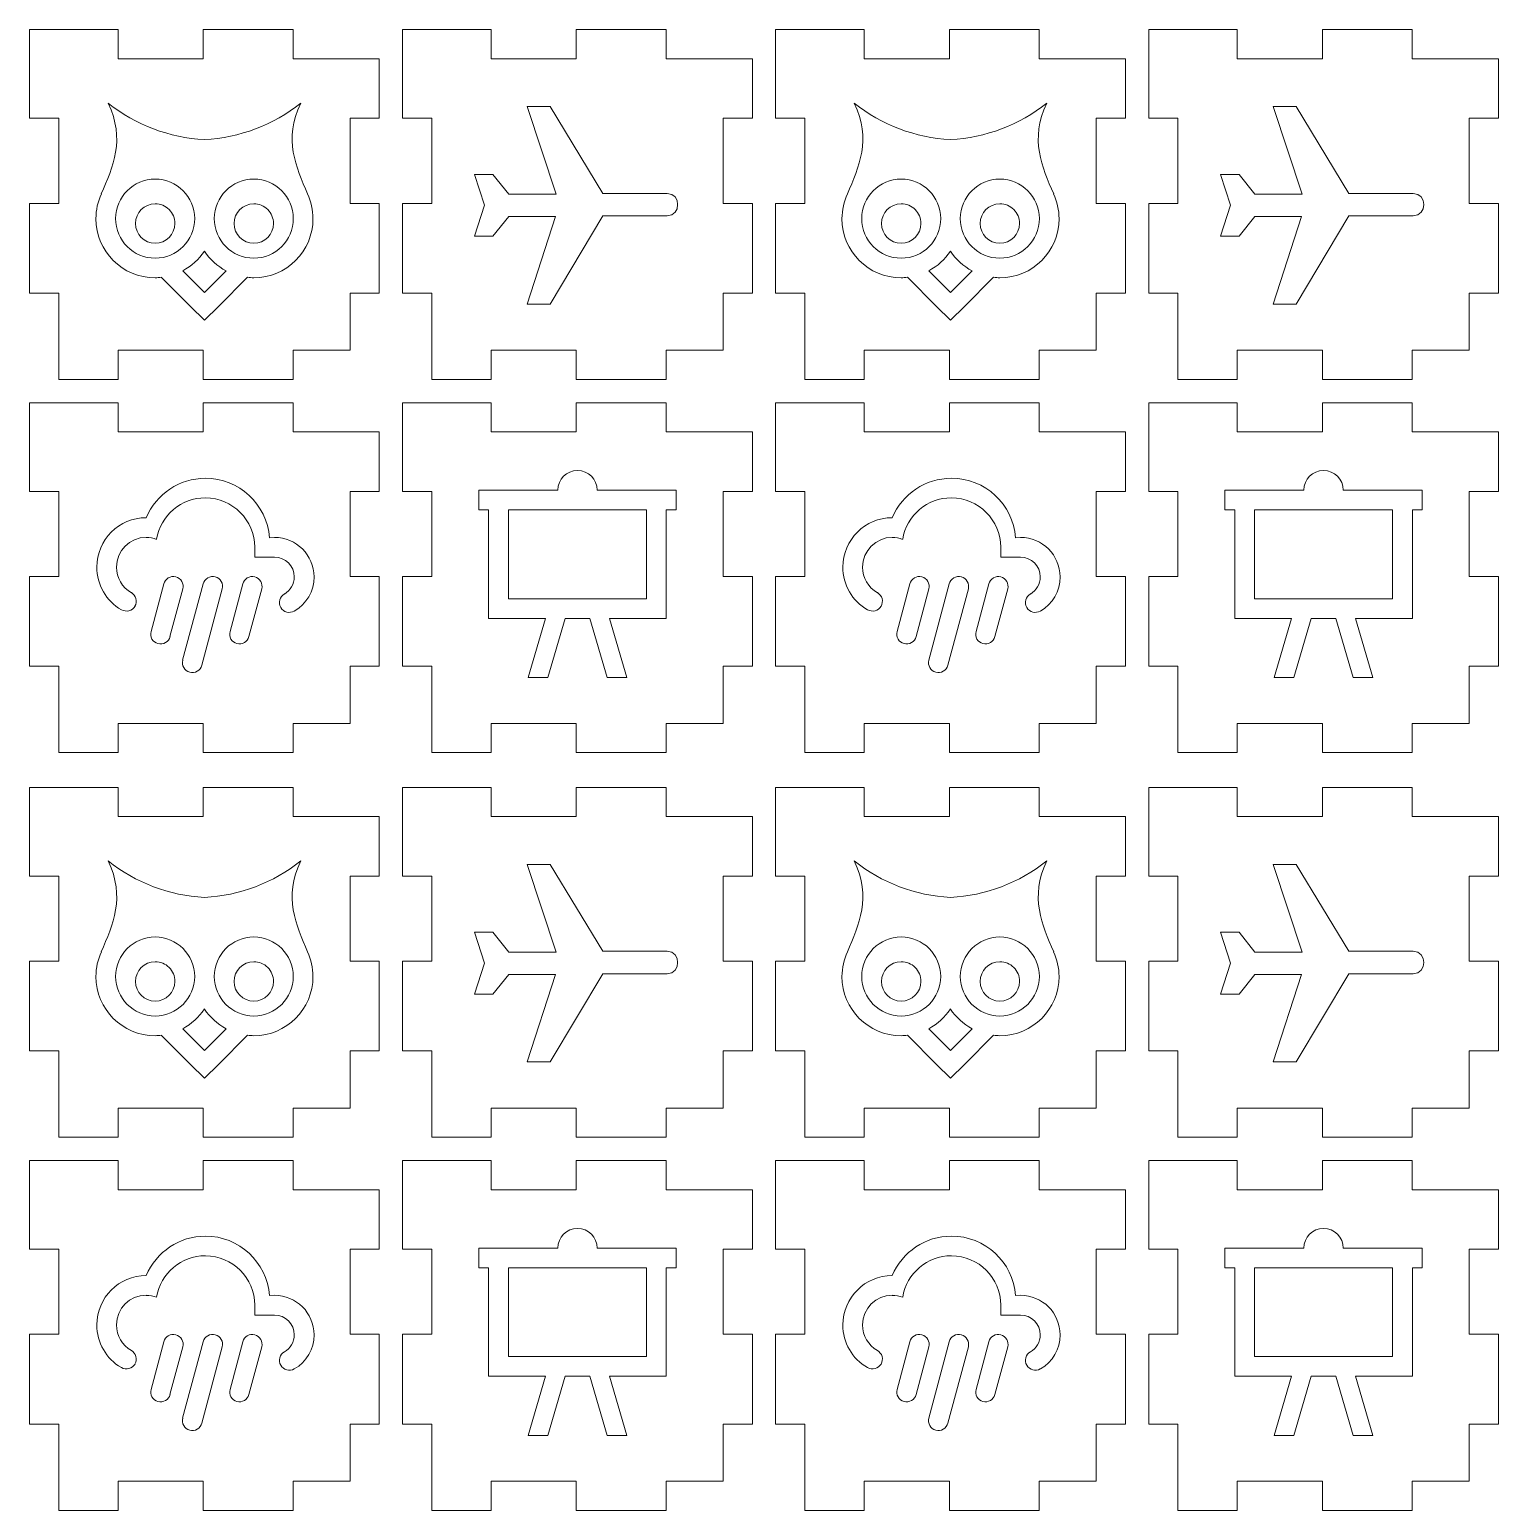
# Model space of a CAD drawing. Header units: millimetres. Extents: x 0 to 126, y 0 to 256.
# Drawn here: x 0 to 126, y 129 to 256 of the extents above; entities that cross this region are included whole.
import ezdxf

# ---------------------------------------------------------------- set-up
doc = ezdxf.new("R2010")
doc.units = ezdxf.units.MM
doc.layers.get('0').update_dxf_attribs({"lineweight": 25, "true_color": 0xffffff})
doc.layers.add('layer 1', color=3, linetype='Continuous', lineweight=9, true_color=0x00ff00)

msp = doc.modelspace()

# ---------------------------------------------------------------- linework, layer by layer
at = {"lineweight": 13}
for p, q in [((7.6, 256), (0, 256)), ((0, 248.4), (0, 256)), ((7.6, 256), (7.6, 253.5)), ((22.6, 256), (14.9, 256)), ((14.9, 256), (14.9, 253.5)), ((22.6, 256), (22.6, 253.5)), ((39.6, 256), (32, 256)), ((32, 248.4), (32, 256)), ((39.6, 256), (39.6, 253.5)), ((54.6, 256), (46.9, 256)), ((46.9, 256), (46.9, 253.5)), ((54.6, 256), (54.6, 253.5)), ((71.6, 256), (64, 256)), ((64, 248.4), (64, 256)), ((71.6, 256), (71.6, 253.5)), ((86.6, 256), (78.9, 256)), ((78.9, 256), (78.9, 253.5)), ((86.6, 256), (86.6, 253.5)), ((103.6, 256), (96, 256)), ((96, 248.4), (96, 256)), ((103.6, 256), (103.6, 253.5)), ((118.6, 256), (110.9, 256)), ((110.9, 256), (110.9, 253.5)), ((118.6, 256), (118.6, 253.5)), ((14.9, 253.5), (7.6, 253.5)), ((30, 253.5), (22.6, 253.5)), ((30, 248.4), (30, 253.5)), ((46.9, 253.5), (39.6, 253.5)), ((62, 253.5), (54.6, 253.5)), ((62, 248.4), (62, 253.5)), ((78.9, 253.5), (71.6, 253.5)), ((94, 253.5), (86.6, 253.5)), ((94, 248.4), (94, 253.5)), ((110.9, 253.5), (103.6, 253.5)), ((126, 253.5), (118.6, 253.5)), ((126, 248.4), (126, 253.5)), ((0, 248.4), (2.5, 248.4)), ((2.5, 241.1), (2.5, 248.4)), ((27.5, 241.1), (27.5, 248.4)), ((27.5, 248.4), (30, 248.4)), ((32, 248.4), (34.5, 248.4)), ((34.5, 241.1), (34.5, 248.4)), ((59.5, 241.1), (59.5, 248.4)), ((59.5, 248.4), (62, 248.4)), ((64, 248.4), (66.5, 248.4)), ((66.5, 241.1), (66.5, 248.4)), ((91.5, 241.1), (91.5, 248.4)), ((91.5, 248.4), (94, 248.4)), ((96, 248.4), (98.5, 248.4)), ((98.5, 241.1), (98.5, 248.4)), ((123.5, 241.1), (123.5, 248.4)), ((123.5, 248.4), (126, 248.4)), ((0, 233.4), (0, 241.1)), ((0, 241.1), (2.5, 241.1)), ((27.5, 241.1), (30, 241.1)), ((30, 233.4), (30, 241.1)), ((32, 233.4), (32, 241.1)), ((32, 241.1), (34.5, 241.1)), ((59.5, 241.1), (62, 241.1)), ((62, 233.4), (62, 241.1)), ((64, 233.4), (64, 241.1)), ((64, 241.1), (66.5, 241.1)), ((91.5, 241.1), (94, 241.1)), ((94, 233.4), (94, 241.1)), ((96, 233.4), (96, 241.1)), ((96, 241.1), (98.5, 241.1)), ((123.5, 241.1), (126, 241.1)), ((126, 233.4), (126, 241.1)), ((0, 233.4), (2.5, 233.4)), ((2.5, 226), (2.5, 233.4)), ((27.5, 228.5), (27.5, 233.4)), ((27.5, 233.4), (30, 233.4)), ((32, 233.4), (34.5, 233.4)), ((34.5, 226), (34.5, 233.4)), ((59.5, 228.5), (59.5, 233.4)), ((59.5, 233.4), (62, 233.4)), ((64, 233.4), (66.5, 233.4)), ((66.5, 226), (66.5, 233.4)), ((91.5, 228.5), (91.5, 233.4)), ((91.5, 233.4), (94, 233.4)), ((96, 233.4), (98.5, 233.4)), ((98.5, 226), (98.5, 233.4)), ((123.5, 228.5), (123.5, 233.4)), ((123.5, 233.4), (126, 233.4)), ((14.9, 228.5), (7.6, 228.5)), ((7.6, 228.5), (7.6, 226)), ((14.9, 228.5), (14.9, 226)), ((27.5, 228.5), (22.6, 228.5)), ((22.6, 228.5), (22.6, 226)), ((46.9, 228.5), (39.6, 228.5)), ((39.6, 228.5), (39.6, 226)), ((46.9, 228.5), (46.9, 226)), ((59.5, 228.5), (54.6, 228.5)), ((54.6, 228.5), (54.6, 226)), ((78.9, 228.5), (71.6, 228.5)), ((71.6, 228.5), (71.6, 226)), ((78.9, 228.5), (78.9, 226)), ((91.5, 228.5), (86.6, 228.5)), ((86.6, 228.5), (86.6, 226)), ((110.9, 228.5), (103.6, 228.5)), ((103.6, 228.5), (103.6, 226)), ((110.9, 228.5), (110.9, 226)), ((123.5, 228.5), (118.6, 228.5)), ((118.6, 228.5), (118.6, 226)), ((7.6, 226), (2.5, 226)), ((22.6, 226), (14.9, 226)), ((39.6, 226), (34.5, 226)), ((54.6, 226), (46.9, 226)), ((71.6, 226), (66.5, 226)), ((86.6, 226), (78.9, 226)), ((103.6, 226), (98.5, 226)), ((118.6, 226), (110.9, 226)), ((7.6, 224), (0, 224)), ((0, 216.4), (0, 224)), ((7.6, 224), (7.6, 221.5)), ((22.6, 224), (14.9, 224)), ((14.9, 224), (14.9, 221.5)), ((22.6, 224), (22.6, 221.5)), ((39.6, 224), (32, 224)), ((32, 216.4), (32, 224)), ((39.6, 224), (39.6, 221.5)), ((54.6, 224), (46.9, 224)), ((46.9, 224), (46.9, 221.5)), ((54.6, 224), (54.6, 221.5)), ((71.6, 224), (64, 224)), ((64, 216.4), (64, 224)), ((71.6, 224), (71.6, 221.5)), ((86.6, 224), (78.9, 224)), ((78.9, 224), (78.9, 221.5)), ((86.6, 224), (86.6, 221.5)), ((103.6, 224), (96, 224)), ((96, 216.4), (96, 224)), ((103.6, 224), (103.6, 221.5)), ((118.6, 224), (110.9, 224)), ((110.9, 224), (110.9, 221.5)), ((118.6, 224), (118.6, 221.5)), ((14.9, 221.5), (7.6, 221.5)), ((30, 221.5), (22.6, 221.5)), ((30, 216.4), (30, 221.5)), ((46.9, 221.5), (39.6, 221.5)), ((62, 221.5), (54.6, 221.5)), ((62, 216.4), (62, 221.5)), ((78.9, 221.5), (71.6, 221.5)), ((94, 221.5), (86.6, 221.5)), ((94, 216.4), (94, 221.5)), ((110.9, 221.5), (103.6, 221.5)), ((126, 221.5), (118.6, 221.5)), ((126, 216.4), (126, 221.5)), ((0, 216.4), (2.5, 216.4)), ((2.5, 209.1), (2.5, 216.4)), ((27.5, 209.1), (27.5, 216.4)), ((27.5, 216.4), (30, 216.4)), ((32, 216.4), (34.5, 216.4)), ((34.5, 209.1), (34.5, 216.4)), ((59.5, 209.1), (59.5, 216.4)), ((59.5, 216.4), (62, 216.4)), ((64, 216.4), (66.5, 216.4)), ((66.5, 209.1), (66.5, 216.4)), ((91.5, 209.1), (91.5, 216.4)), ((91.5, 216.4), (94, 216.4)), ((96, 216.4), (98.5, 216.4)), ((98.5, 209.1), (98.5, 216.4)), ((123.5, 209.1), (123.5, 216.4)), ((123.5, 216.4), (126, 216.4)), ((0, 201.4), (0, 209.1)), ((0, 209.1), (2.5, 209.1)), ((27.5, 209.1), (30, 209.1)), ((30, 201.4), (30, 209.1)), ((32, 201.4), (32, 209.1)), ((32, 209.1), (34.5, 209.1)), ((59.5, 209.1), (62, 209.1)), ((62, 201.4), (62, 209.1)), ((64, 201.4), (64, 209.1)), ((64, 209.1), (66.5, 209.1)), ((91.5, 209.1), (94, 209.1)), ((94, 201.4), (94, 209.1)), ((96, 201.4), (96, 209.1)), ((96, 209.1), (98.5, 209.1)), ((123.5, 209.1), (126, 209.1)), ((126, 201.4), (126, 209.1)), ((0, 201.4), (2.5, 201.4)), ((2.5, 194), (2.5, 201.4)), ((27.5, 196.5), (27.5, 201.4)), ((27.5, 201.4), (30, 201.4)), ((32, 201.4), (34.5, 201.4)), ((34.5, 194), (34.5, 201.4)), ((59.5, 196.5), (59.5, 201.4)), ((59.5, 201.4), (62, 201.4)), ((64, 201.4), (66.5, 201.4)), ((66.5, 194), (66.5, 201.4)), ((91.5, 196.5), (91.5, 201.4)), ((91.5, 201.4), (94, 201.4)), ((96, 201.4), (98.5, 201.4)), ((98.5, 194), (98.5, 201.4)), ((123.5, 196.5), (123.5, 201.4)), ((123.5, 201.4), (126, 201.4)), ((14.9, 196.5), (7.6, 196.5)), ((7.6, 196.5), (7.6, 194)), ((14.9, 196.5), (14.9, 194)), ((27.5, 196.5), (22.6, 196.5)), ((22.6, 196.5), (22.6, 194)), ((46.9, 196.5), (39.6, 196.5)), ((39.6, 196.5), (39.6, 194)), ((46.9, 196.5), (46.9, 194)), ((59.5, 196.5), (54.6, 196.5)), ((54.6, 196.5), (54.6, 194)), ((78.9, 196.5), (71.6, 196.5)), ((71.6, 196.5), (71.6, 194)), ((78.9, 196.5), (78.9, 194)), ((91.5, 196.5), (86.6, 196.5)), ((86.6, 196.5), (86.6, 194)), ((110.9, 196.5), (103.6, 196.5)), ((103.6, 196.5), (103.6, 194)), ((110.9, 196.5), (110.9, 194)), ((123.5, 196.5), (118.6, 196.5)), ((118.6, 196.5), (118.6, 194)), ((7.6, 194), (2.5, 194)), ((22.6, 194), (14.9, 194)), ((39.6, 194), (34.5, 194)), ((54.6, 194), (46.9, 194)), ((71.6, 194), (66.5, 194)), ((86.6, 194), (78.9, 194)), ((103.6, 194), (98.5, 194)), ((118.6, 194), (110.9, 194)), ((7.6, 191), (0, 191)), ((0, 183.4), (0, 191)), ((7.6, 191), (7.6, 188.5)), ((22.6, 191), (14.9, 191)), ((14.9, 191), (14.9, 188.5)), ((22.6, 191), (22.6, 188.5)), ((39.6, 191), (32, 191)), ((32, 183.4), (32, 191)), ((39.6, 191), (39.6, 188.5)), ((54.6, 191), (46.9, 191)), ((46.9, 191), (46.9, 188.5)), ((54.6, 191), (54.6, 188.5)), ((71.6, 191), (64, 191)), ((64, 183.4), (64, 191)), ((71.6, 191), (71.6, 188.5)), ((86.6, 191), (78.9, 191)), ((78.9, 191), (78.9, 188.5)), ((86.6, 191), (86.6, 188.5)), ((103.6, 191), (96, 191)), ((96, 183.4), (96, 191)), ((103.6, 191), (103.6, 188.5)), ((118.6, 191), (110.9, 191)), ((110.9, 191), (110.9, 188.5)), ((118.6, 191), (118.6, 188.5)), ((14.9, 188.5), (7.6, 188.5)), ((30, 188.5), (22.6, 188.5)), ((30, 183.4), (30, 188.5)), ((46.9, 188.5), (39.6, 188.5)), ((62, 188.5), (54.6, 188.5)), ((62, 183.4), (62, 188.5)), ((78.9, 188.5), (71.6, 188.5)), ((94, 188.5), (86.6, 188.5)), ((94, 183.4), (94, 188.5)), ((110.9, 188.5), (103.6, 188.5)), ((126, 188.5), (118.6, 188.5)), ((126, 183.4), (126, 188.5)), ((0, 183.4), (2.5, 183.4)), ((2.5, 176.1), (2.5, 183.4)), ((27.5, 176.1), (27.5, 183.4)), ((27.5, 183.4), (30, 183.4)), ((32, 183.4), (34.5, 183.4)), ((34.5, 176.1), (34.5, 183.4)), ((59.5, 176.1), (59.5, 183.4)), ((59.5, 183.4), (62, 183.4)), ((64, 183.4), (66.5, 183.4)), ((66.5, 176.1), (66.5, 183.4)), ((91.5, 176.1), (91.5, 183.4)), ((91.5, 183.4), (94, 183.4)), ((96, 183.4), (98.5, 183.4)), ((98.5, 176.1), (98.5, 183.4)), ((123.5, 176.1), (123.5, 183.4)), ((123.5, 183.4), (126, 183.4)), ((0, 168.4), (0, 176.1)), ((0, 176.1), (2.5, 176.1)), ((27.5, 176.1), (30, 176.1)), ((30, 168.4), (30, 176.1)), ((32, 168.4), (32, 176.1)), ((32, 176.1), (34.5, 176.1)), ((59.5, 176.1), (62, 176.1)), ((62, 168.4), (62, 176.1)), ((64, 168.4), (64, 176.1)), ((64, 176.1), (66.5, 176.1)), ((91.5, 176.1), (94, 176.1)), ((94, 168.4), (94, 176.1)), ((96, 168.4), (96, 176.1)), ((96, 176.1), (98.5, 176.1)), ((123.5, 176.1), (126, 176.1)), ((126, 168.4), (126, 176.1)), ((0, 168.4), (2.5, 168.4)), ((2.5, 161), (2.5, 168.4)), ((27.5, 163.5), (27.5, 168.4)), ((27.5, 168.4), (30, 168.4)), ((32, 168.4), (34.5, 168.4)), ((34.5, 161), (34.5, 168.4)), ((59.5, 163.5), (59.5, 168.4)), ((59.5, 168.4), (62, 168.4)), ((64, 168.4), (66.5, 168.4)), ((66.5, 161), (66.5, 168.4)), ((91.5, 163.5), (91.5, 168.4)), ((91.5, 168.4), (94, 168.4)), ((96, 168.4), (98.5, 168.4)), ((98.5, 161), (98.5, 168.4)), ((123.5, 163.5), (123.5, 168.4)), ((123.5, 168.4), (126, 168.4)), ((14.9, 163.5), (7.6, 163.5)), ((7.6, 163.5), (7.6, 161)), ((14.9, 163.5), (14.9, 161)), ((27.5, 163.5), (22.6, 163.5)), ((22.6, 163.5), (22.6, 161)), ((46.9, 163.5), (39.6, 163.5)), ((39.6, 163.5), (39.6, 161)), ((46.9, 163.5), (46.9, 161)), ((59.5, 163.5), (54.6, 163.5)), ((54.6, 163.5), (54.6, 161)), ((78.9, 163.5), (71.6, 163.5)), ((71.6, 163.5), (71.6, 161)), ((78.9, 163.5), (78.9, 161)), ((91.5, 163.5), (86.6, 163.5)), ((86.6, 163.5), (86.6, 161)), ((110.9, 163.5), (103.6, 163.5)), ((103.6, 163.5), (103.6, 161)), ((110.9, 163.5), (110.9, 161)), ((123.5, 163.5), (118.6, 163.5)), ((118.6, 163.5), (118.6, 161)), ((7.6, 161), (2.5, 161)), ((22.6, 161), (14.9, 161)), ((39.6, 161), (34.5, 161)), ((54.6, 161), (46.9, 161)), ((71.6, 161), (66.5, 161)), ((86.6, 161), (78.9, 161)), ((103.6, 161), (98.5, 161)), ((118.6, 161), (110.9, 161)), ((7.6, 159), (0, 159)), ((0, 151.4), (0, 159)), ((7.6, 159), (7.6, 156.5)), ((22.6, 159), (14.9, 159)), ((14.9, 159), (14.9, 156.5)), ((22.6, 159), (22.6, 156.5)), ((39.6, 159), (32, 159)), ((32, 151.4), (32, 159)), ((39.6, 159), (39.6, 156.5)), ((54.6, 159), (46.9, 159)), ((46.9, 159), (46.9, 156.5)), ((54.6, 159), (54.6, 156.5)), ((71.6, 159), (64, 159)), ((64, 151.4), (64, 159)), ((71.6, 159), (71.6, 156.5)), ((86.6, 159), (78.9, 159)), ((78.9, 159), (78.9, 156.5)), ((86.6, 159), (86.6, 156.5)), ((103.6, 159), (96, 159)), ((96, 151.4), (96, 159)), ((103.6, 159), (103.6, 156.5)), ((118.6, 159), (110.9, 159)), ((110.9, 159), (110.9, 156.5)), ((118.6, 159), (118.6, 156.5)), ((14.9, 156.5), (7.6, 156.5)), ((30, 156.5), (22.6, 156.5)), ((30, 151.4), (30, 156.5)), ((46.9, 156.5), (39.6, 156.5)), ((62, 156.5), (54.6, 156.5)), ((62, 151.4), (62, 156.5)), ((78.9, 156.5), (71.6, 156.5)), ((94, 156.5), (86.6, 156.5)), ((94, 151.4), (94, 156.5)), ((110.9, 156.5), (103.6, 156.5)), ((126, 156.5), (118.6, 156.5)), ((126, 151.4), (126, 156.5)), ((0, 151.4), (2.5, 151.4)), ((2.5, 144.1), (2.5, 151.4)), ((27.5, 144.1), (27.5, 151.4)), ((27.5, 151.4), (30, 151.4)), ((32, 151.4), (34.5, 151.4)), ((34.5, 144.1), (34.5, 151.4)), ((59.5, 144.1), (59.5, 151.4)), ((59.5, 151.4), (62, 151.4)), ((64, 151.4), (66.5, 151.4)), ((66.5, 144.1), (66.5, 151.4)), ((91.5, 144.1), (91.5, 151.4)), ((91.5, 151.4), (94, 151.4)), ((96, 151.4), (98.5, 151.4)), ((98.5, 144.1), (98.5, 151.4)), ((123.5, 144.1), (123.5, 151.4)), ((123.5, 151.4), (126, 151.4)), ((0, 136.4), (0, 144.1)), ((0, 144.1), (2.5, 144.1)), ((27.5, 144.1), (30, 144.1)), ((30, 136.4), (30, 144.1)), ((32, 136.4), (32, 144.1)), ((32, 144.1), (34.5, 144.1)), ((59.5, 144.1), (62, 144.1)), ((62, 136.4), (62, 144.1)), ((64, 136.4), (64, 144.1)), ((64, 144.1), (66.5, 144.1)), ((91.5, 144.1), (94, 144.1)), ((94, 136.4), (94, 144.1)), ((96, 136.4), (96, 144.1)), ((96, 144.1), (98.5, 144.1)), ((123.5, 144.1), (126, 144.1)), ((126, 136.4), (126, 144.1)), ((0, 136.4), (2.5, 136.4)), ((2.5, 129), (2.5, 136.4)), ((27.5, 131.5), (27.5, 136.4)), ((27.5, 136.4), (30, 136.4)), ((32, 136.4), (34.5, 136.4)), ((34.5, 129), (34.5, 136.4)), ((59.5, 131.5), (59.5, 136.4)), ((59.5, 136.4), (62, 136.4)), ((64, 136.4), (66.5, 136.4)), ((66.5, 129), (66.5, 136.4)), ((91.5, 131.5), (91.5, 136.4)), ((91.5, 136.4), (94, 136.4)), ((96, 136.4), (98.5, 136.4)), ((98.5, 129), (98.5, 136.4)), ((123.5, 131.5), (123.5, 136.4)), ((123.5, 136.4), (126, 136.4)), ((14.9, 131.5), (7.6, 131.5)), ((7.6, 131.5), (7.6, 129)), ((14.9, 131.5), (14.9, 129)), ((27.5, 131.5), (22.6, 131.5)), ((22.6, 131.5), (22.6, 129)), ((46.9, 131.5), (39.6, 131.5)), ((39.6, 131.5), (39.6, 129)), ((46.9, 131.5), (46.9, 129)), ((59.5, 131.5), (54.6, 131.5)), ((54.6, 131.5), (54.6, 129)), ((78.9, 131.5), (71.6, 131.5)), ((71.6, 131.5), (71.6, 129)), ((78.9, 131.5), (78.9, 129)), ((91.5, 131.5), (86.6, 131.5)), ((86.6, 131.5), (86.6, 129)), ((110.9, 131.5), (103.6, 131.5)), ((103.6, 131.5), (103.6, 129)), ((110.9, 131.5), (110.9, 129)), ((123.5, 131.5), (118.6, 131.5)), ((118.6, 131.5), (118.6, 129)), ((7.6, 129), (2.5, 129)), ((22.6, 129), (14.9, 129)), ((39.6, 129), (34.5, 129)), ((54.6, 129), (46.9, 129)), ((71.6, 129), (66.5, 129)), ((86.6, 129), (78.9, 129)), ((103.6, 129), (98.5, 129)), ((118.6, 129), (110.9, 129))]:
    msp.add_line(p, q, dxfattribs=at)
at = {"layer": 'layer 1', "lineweight": 9}
for p, q in [((45.17, 241.89), (42.68, 249.4)), ((42.68, 249.4), (44.66, 249.4)), ((44.66, 249.4), (49.17, 241.95)), ((109.17, 241.89), (106.68, 249.4)), ((106.68, 249.4), (108.66, 249.4)), ((108.66, 249.4), (113.17, 241.95)), ((38.17, 243.58), (39.75, 243.58)), ((38.17, 243.58), (39.01, 240.93)), ((39.75, 243.58), (41.1, 241.89)), ((102.17, 243.58), (103.75, 243.58)), ((102.17, 243.58), (103.01, 240.93)), ((103.75, 243.58), (105.1, 241.89)), ((41.1, 241.89), (45.17, 241.89)), ((49.17, 241.95), (54.7, 241.95)), ((105.1, 241.89), (109.17, 241.89)), ((113.17, 241.95), (118.7, 241.95)), ((38.17, 238.28), (39.01, 240.93)), ((102.17, 238.28), (103.01, 240.93)), ((41.1, 239.97), (39.75, 238.28)), ((45.11, 239.97), (41.1, 239.97)), ((42.68, 232.46), (45.11, 239.97)), ((49.17, 240.03), (44.66, 232.46)), ((54.7, 240.03), (49.17, 240.03)), ((105.1, 239.97), (103.75, 238.28)), ((109.11, 239.97), (105.1, 239.97)), ((106.68, 232.46), (109.11, 239.97)), ((113.17, 240.03), (108.66, 232.46)), ((118.7, 240.03), (113.17, 240.03)), ((39.75, 238.28), (38.17, 238.28)), ((103.75, 238.28), (102.17, 238.28)), ((15, 233.44), (13.14, 235.31)), ((16.86, 235.31), (15, 233.44)), ((79, 233.44), (77.14, 235.31)), ((80.86, 235.31), (79, 233.44)), ((11.3, 234.76), (13.81, 232.25)), ((16.19, 232.25), (18.7, 234.76)), ((75.3, 234.76), (77.81, 232.25)), ((80.19, 232.25), (82.7, 234.76)), ((44.66, 232.46), (42.68, 232.46)), ((108.66, 232.46), (106.68, 232.46)), ((13.81, 232.25), (15, 231.07)), ((15, 231.07), (16.19, 232.25)), ((77.81, 232.25), (79, 231.07)), ((79, 231.07), (80.19, 232.25)), ((38.53, 216.5), (45.31, 216.5)), ((38.53, 214.81), (38.53, 216.5)), ((48.69, 216.5), (55.47, 216.5)), ((55.47, 216.5), (55.47, 214.81)), ((102.53, 216.5), (109.31, 216.5)), ((102.53, 214.81), (102.53, 216.5)), ((112.69, 216.5), (119.47, 216.5)), ((119.47, 216.5), (119.47, 214.81)), ((39.38, 214.81), (38.53, 214.81)), ((39.38, 205.5), (39.38, 214.81)), ((41.07, 214.81), (41.07, 207.19)), ((52.93, 214.81), (41.07, 214.81)), ((52.93, 207.19), (52.93, 214.81)), ((55.47, 214.81), (54.62, 214.81)), ((54.62, 214.81), (54.62, 205.5)), ((103.38, 214.81), (102.53, 214.81)), ((103.38, 205.5), (103.38, 214.81)), ((105.07, 214.81), (105.07, 207.19)), ((116.93, 214.81), (105.07, 214.81)), ((116.93, 207.19), (116.93, 214.81)), ((119.47, 214.81), (118.62, 214.81)), ((118.62, 214.81), (118.62, 205.5)), ((20.58, 212.42), (21.01, 212.45)), ((84.58, 212.42), (85.01, 212.45)), ((19.31, 210.75), (19.31, 211.6)), ((83.31, 210.75), (83.31, 211.6)), ((21.01, 210.75), (19.31, 210.75)), ((85.01, 210.75), (83.31, 210.75)), ((10.42, 204.37), (11.51, 208.46)), ((13.13, 201.92), (14.89, 208.46)), ((17.2, 204.37), (18.28, 208.46)), ((74.42, 204.37), (75.51, 208.46)), ((77.13, 201.92), (78.89, 208.46)), ((81.2, 204.37), (82.28, 208.46)), ((8.73, 207.71), (8.73, 207.71)), ((13.14, 208.03), (12.04, 203.94)), ((16.53, 208.03), (14.78, 201.48)), ((19.92, 208.03), (18.81, 203.94)), ((21.85, 207.6), (21.85, 207.6)), ((41.07, 207.19), (52.93, 207.19)), ((72.73, 207.71), (72.73, 207.71)), ((77.14, 208.03), (76.04, 203.94)), ((80.53, 208.03), (78.78, 201.48)), ((83.92, 208.03), (82.81, 203.94)), ((85.85, 207.6), (85.85, 207.6)), ((105.07, 207.19), (116.93, 207.19)), ((7.88, 206.25), (7.88, 206.24)), ((22.7, 206.13), (22.7, 206.13)), ((71.88, 206.25), (71.88, 206.24)), ((86.7, 206.13), (86.7, 206.13)), ((44.25, 205.5), (39.38, 205.5)), ((42.77, 200.42), (44.25, 205.5)), ((45.94, 205.5), (44.46, 200.42)), ((48.06, 205.5), (45.94, 205.5)), ((49.54, 200.42), (48.06, 205.5)), ((54.62, 205.5), (49.75, 205.5)), ((49.75, 205.5), (51.23, 200.42)), ((108.25, 205.5), (103.38, 205.5)), ((106.77, 200.42), (108.25, 205.5)), ((109.94, 205.5), (108.46, 200.42)), ((112.06, 205.5), (109.94, 205.5)), ((113.54, 200.42), (112.06, 205.5)), ((118.62, 205.5), (113.75, 205.5)), ((113.75, 205.5), (115.23, 200.42)), ((44.46, 200.42), (42.77, 200.42)), ((51.23, 200.42), (49.54, 200.42)), ((108.46, 200.42), (106.77, 200.42)), ((115.23, 200.42), (113.54, 200.42)), ((45.17, 176.89), (42.68, 184.4)), ((42.68, 184.4), (44.66, 184.4)), ((44.66, 184.4), (49.17, 176.95)), ((109.17, 176.89), (106.68, 184.4)), ((106.68, 184.4), (108.66, 184.4)), ((108.66, 184.4), (113.17, 176.95)), ((38.17, 178.58), (39.75, 178.58)), ((38.17, 178.58), (39.01, 175.93)), ((39.75, 178.58), (41.1, 176.89)), ((102.17, 178.58), (103.75, 178.58)), ((102.17, 178.58), (103.01, 175.93)), ((103.75, 178.58), (105.1, 176.89)), ((41.1, 176.89), (45.17, 176.89)), ((49.17, 176.95), (54.7, 176.95)), ((105.1, 176.89), (109.17, 176.89)), ((113.17, 176.95), (118.7, 176.95)), ((38.17, 173.28), (39.01, 175.93)), ((102.17, 173.28), (103.01, 175.93)), ((41.1, 174.97), (39.75, 173.28)), ((45.11, 174.97), (41.1, 174.97)), ((42.68, 167.46), (45.11, 174.97)), ((49.17, 175.03), (44.66, 167.46)), ((54.7, 175.03), (49.17, 175.03)), ((105.1, 174.97), (103.75, 173.28)), ((109.11, 174.97), (105.1, 174.97)), ((106.68, 167.46), (109.11, 174.97)), ((113.17, 175.03), (108.66, 167.46)), ((118.7, 175.03), (113.17, 175.03)), ((39.75, 173.28), (38.17, 173.28)), ((103.75, 173.28), (102.17, 173.28)), ((15, 168.44), (13.14, 170.31)), ((16.86, 170.31), (15, 168.44)), ((79, 168.44), (77.14, 170.31)), ((80.86, 170.31), (79, 168.44)), ((11.3, 169.76), (13.81, 167.25)), ((16.19, 167.25), (18.7, 169.76)), ((75.3, 169.76), (77.81, 167.25)), ((80.19, 167.25), (82.7, 169.76)), ((13.81, 167.25), (15, 166.07)), ((15, 166.07), (16.19, 167.25)), ((44.66, 167.46), (42.68, 167.46)), ((77.81, 167.25), (79, 166.07)), ((79, 166.07), (80.19, 167.25)), ((108.66, 167.46), (106.68, 167.46)), ((38.53, 151.5), (45.31, 151.5)), ((38.53, 149.81), (38.53, 151.5)), ((48.69, 151.5), (55.47, 151.5)), ((55.47, 151.5), (55.47, 149.81)), ((102.53, 151.5), (109.31, 151.5)), ((102.53, 149.81), (102.53, 151.5)), ((112.69, 151.5), (119.47, 151.5)), ((119.47, 151.5), (119.47, 149.81)), ((39.38, 149.81), (38.53, 149.81)), ((39.38, 140.5), (39.38, 149.81)), ((41.07, 149.81), (41.07, 142.19)), ((52.93, 149.81), (41.07, 149.81)), ((52.93, 142.19), (52.93, 149.81)), ((55.47, 149.81), (54.62, 149.81)), ((54.62, 149.81), (54.62, 140.5)), ((103.38, 149.81), (102.53, 149.81)), ((103.38, 140.5), (103.38, 149.81)), ((105.07, 149.81), (105.07, 142.19)), ((116.93, 149.81), (105.07, 149.81)), ((116.93, 142.19), (116.93, 149.81)), ((119.47, 149.81), (118.62, 149.81)), ((118.62, 149.81), (118.62, 140.5)), ((20.58, 147.42), (21.01, 147.45)), ((84.58, 147.42), (85.01, 147.45)), ((19.31, 145.75), (19.31, 146.6)), ((83.31, 145.75), (83.31, 146.6)), ((21.01, 145.75), (19.31, 145.75)), ((85.01, 145.75), (83.31, 145.75)), ((8.73, 142.71), (8.73, 142.71)), ((10.42, 139.37), (11.51, 143.46)), ((13.14, 143.03), (12.04, 138.94)), ((13.13, 136.92), (14.89, 143.46)), ((16.53, 143.03), (14.78, 136.48)), ((17.2, 139.37), (18.28, 143.46)), ((19.92, 143.03), (18.81, 138.94)), ((21.85, 142.6), (21.85, 142.6)), ((72.73, 142.71), (72.73, 142.71)), ((74.42, 139.37), (75.51, 143.46)), ((77.14, 143.03), (76.04, 138.94)), ((77.13, 136.92), (78.89, 143.46)), ((80.53, 143.03), (78.78, 136.48)), ((81.2, 139.37), (82.28, 143.46)), ((83.92, 143.03), (82.81, 138.94)), ((85.85, 142.6), (85.85, 142.6)), ((7.88, 141.25), (7.88, 141.24)), ((22.7, 141.13), (22.7, 141.13)), ((41.07, 142.19), (52.93, 142.19)), ((71.88, 141.25), (71.88, 141.24)), ((86.7, 141.13), (86.7, 141.13)), ((105.07, 142.19), (116.93, 142.19)), ((44.25, 140.5), (39.38, 140.5)), ((42.77, 135.42), (44.25, 140.5)), ((45.94, 140.5), (44.46, 135.42)), ((48.06, 140.5), (45.94, 140.5)), ((49.54, 135.42), (48.06, 140.5)), ((54.62, 140.5), (49.75, 140.5)), ((49.75, 140.5), (51.23, 135.42)), ((108.25, 140.5), (103.38, 140.5)), ((106.77, 135.42), (108.25, 140.5)), ((109.94, 140.5), (108.46, 135.42)), ((112.06, 140.5), (109.94, 140.5)), ((113.54, 135.42), (112.06, 140.5)), ((118.62, 140.5), (113.75, 140.5)), ((113.75, 140.5), (115.23, 135.42)), ((44.46, 135.42), (42.77, 135.42)), ((51.23, 135.42), (49.54, 135.42)), ((108.46, 135.42), (106.77, 135.42)), ((115.23, 135.42), (113.54, 135.42))]:
    msp.add_line(p, q, dxfattribs=at)
for centre, radius, start, end in [((15.76, 261.05), 14.5, 231.4964, 266.9804), ((14.24, 261.05), 14.5, 273.0196, 308.5036), ((79.76, 261.05), 14.5, 231.4964, 266.9804), ((78.24, 261.05), 14.5, 273.0196, 308.5036), ((10.77, 239.79), 3.39, 90, 180), ((10.77, 239.79), 3.39, 0, 90), ((19.23, 239.79), 3.39, 90, 180), ((19.23, 239.79), 3.39, 0, 90), ((74.77, 239.79), 3.39, 90, 180), ((74.77, 239.79), 3.39, 0, 90), ((83.23, 239.79), 3.39, 90, 180), ((83.23, 239.79), 3.39, 0, 90), ((10.79, 239.78), 5.1, 155.33, 179.8552), ((19.21, 239.78), 5.1, 0.1448, 24.67), ((74.79, 239.78), 5.1, 155.33, 179.8552), ((83.21, 239.78), 5.1, 0.1448, 24.67), ((10.77, 239.37), 1.69, 90, 180), ((10.77, 239.37), 1.69, 359.9841, 90.0159), ((19.23, 239.37), 1.69, 90, 180), ((19.23, 239.37), 1.69, 359.9841, 90.0159), ((74.77, 239.37), 1.69, 90, 180), ((74.77, 239.37), 1.69, 359.9841, 90.0159), ((83.23, 239.37), 1.69, 90, 180), ((83.23, 239.37), 1.69, 359.9841, 90.0159), ((10.77, 239.79), 5.08, 180, 270), ((10.77, 239.79), 3.39, 180, 270), ((10.77, 239.37), 1.69, 180, 270), ((10.77, 239.79), 3.39, 270, 0), ((10.77, 239.37), 1.69, 270, 0), ((19.23, 239.79), 3.39, 180, 270), ((19.23, 239.37), 1.69, 180, 270), ((19.23, 239.79), 3.39, 270, 0), ((19.23, 239.79), 5.08, 270, 0), ((19.23, 239.37), 1.69, 270, 0), ((74.77, 239.79), 5.08, 180, 270), ((74.77, 239.79), 3.39, 180, 270), ((74.77, 239.37), 1.69, 180, 270), ((74.77, 239.79), 3.39, 270, 0), ((74.77, 239.37), 1.69, 270, 0), ((83.23, 239.79), 3.39, 180, 270), ((83.23, 239.37), 1.69, 180, 270), ((83.23, 239.79), 3.39, 270, 0), ((83.23, 239.79), 5.08, 270, 0), ((83.23, 239.37), 1.69, 270, 0), ((10.78, 239.77), 5.04, 297.8259, 326.7215), ((19.26, 239.82), 5.11, 213.4699, 241.9827), ((74.78, 239.77), 5.04, 297.8259, 326.7215), ((83.26, 239.82), 5.11, 213.4699, 241.9827), ((10.59, 240.37), 5.66, 271.827, 277.2486), ((19.41, 240.37), 5.66, 262.7514, 268.173), ((74.59, 240.37), 5.66, 271.827, 277.2486), ((83.41, 240.37), 5.66, 262.7514, 268.173), ((15.09, 212), 5.52, 90.1361, 157.244), ((15.07, 212), 5.53, 4.4012, 89.8951), ((47, 216.5), 1.69, 90, 180), ((47, 216.5), 1.69, 0, 90), ((79.09, 212), 5.52, 90.1361, 157.244), ((79.07, 212), 5.53, 4.4012, 89.8951), ((111, 216.5), 1.69, 90, 180), ((111, 216.5), 1.69, 0, 90), ((15.08, 211.6), 4.24, 89.9654, 170.6423), ((15.08, 211.6), 4.23, 0, 90), ((79.08, 211.6), 4.24, 89.9654, 170.6423), ((79.08, 211.6), 4.23, 0, 90), ((10, 209.91), 4.23, 90, 180), ((74, 209.91), 4.23, 90, 180), ((10, 209.91), 2.54, 90, 180), ((9.99, 209.81), 2.63, 69.8717, 89.8041), ((21.01, 209.06), 3.39, 0, 90), ((74, 209.91), 2.54, 90, 180), ((73.99, 209.81), 2.63, 69.8717, 89.8041), ((85.01, 209.06), 3.39, 0, 90), ((9.98, 209.9), 4.22, 179.8695, 240.1319), ((10, 209.9), 2.54, 179.9216, 240.0416), ((21.01, 209.06), 1.69, 0, 90), ((73.98, 209.9), 4.22, 179.8695, 240.1319), ((74, 209.9), 2.54, 179.9216, 240.0416), ((85.01, 209.06), 1.69, 0, 90), ((12.32, 208.25), 0.842, 74.9744, 165.4216), ((12.32, 208.24), 0.848, 345.4238, 74.9722), ((15.71, 208.25), 0.842, 74.9744, 165.4216), ((15.71, 208.24), 0.848, 345.4238, 74.9722), ((19.1, 208.25), 0.842, 74.9744, 165.4216), ((19.09, 208.24), 0.848, 345.4238, 74.9722), ((21.02, 209.05), 1.68, 299.7323, 0.2089), ((21.05, 209.04), 3.35, 299.6304, 0.3108), ((76.32, 208.25), 0.842, 74.9744, 165.4216), ((76.32, 208.24), 0.848, 345.4238, 74.9722), ((79.71, 208.25), 0.842, 74.9744, 165.4216), ((79.71, 208.24), 0.848, 345.4238, 74.9722), ((83.1, 208.25), 0.842, 74.9744, 165.4216), ((83.09, 208.24), 0.848, 345.4238, 74.9722), ((85.02, 209.05), 1.68, 299.7323, 0.2089), ((85.05, 209.04), 3.35, 299.6304, 0.3108), ((8.31, 206.98), 0.845, 329.7677, 60.4592), ((22.27, 206.87), 0.841, 119.2786, 210.4944), ((72.31, 206.98), 0.845, 329.7677, 60.4592), ((86.27, 206.87), 0.841, 119.2786, 210.4944), ((8.31, 206.98), 0.849, 239.7716, 329.6744), ((22.28, 206.87), 0.851, 210.0037, 299.7693), ((72.31, 206.98), 0.849, 239.7716, 329.6744), ((86.28, 206.87), 0.851, 210.0037, 299.7693), ((11.21, 204.13), 0.819, 163.0744, 255.9083), ((11.23, 204.15), 0.842, 254.9744, 345.4216), ((17.98, 204.13), 0.819, 163.0744, 255.9083), ((18, 204.15), 0.842, 254.9744, 345.4216), ((75.21, 204.13), 0.819, 163.0744, 255.9083), ((75.23, 204.15), 0.842, 254.9744, 345.4216), ((81.98, 204.13), 0.819, 163.0744, 255.9083), ((82, 204.15), 0.842, 254.9744, 345.4216), ((13.97, 201.71), 0.861, 165.7262, 254.264), ((13.96, 201.69), 0.84, 254.3151, 345.675), ((77.97, 201.71), 0.861, 165.7262, 254.264), ((77.96, 201.69), 0.84, 254.3151, 345.675), ((15.76, 196.05), 14.5, 231.4964, 266.9804), ((14.24, 196.05), 14.5, 273.0196, 308.5036), ((79.76, 196.05), 14.5, 231.4964, 266.9804), ((78.24, 196.05), 14.5, 273.0196, 308.5036), ((10.77, 174.79), 3.39, 90, 180), ((10.77, 174.79), 3.39, 0, 90), ((19.23, 174.79), 3.39, 90, 180), ((19.23, 174.79), 3.39, 0, 90), ((74.77, 174.79), 3.39, 90, 180), ((74.77, 174.79), 3.39, 0, 90), ((83.23, 174.79), 3.39, 90, 180), ((83.23, 174.79), 3.39, 0, 90), ((10.79, 174.78), 5.1, 155.33, 179.8552), ((19.21, 174.78), 5.1, 0.1448, 24.67), ((74.79, 174.78), 5.1, 155.33, 179.8552), ((83.21, 174.78), 5.1, 0.1448, 24.67), ((10.77, 174.37), 1.69, 90, 180), ((10.77, 174.37), 1.69, 359.9841, 90.0159), ((19.23, 174.37), 1.69, 90, 180), ((19.23, 174.37), 1.69, 359.9841, 90.0159), ((74.77, 174.37), 1.69, 90, 180), ((74.77, 174.37), 1.69, 359.9841, 90.0159), ((83.23, 174.37), 1.69, 90, 180), ((83.23, 174.37), 1.69, 359.9841, 90.0159), ((10.77, 174.79), 5.08, 180, 270), ((10.77, 174.79), 3.39, 180, 270), ((10.77, 174.37), 1.69, 180, 270), ((10.77, 174.79), 3.39, 270, 0), ((10.77, 174.37), 1.69, 270, 0), ((19.23, 174.79), 3.39, 180, 270), ((19.23, 174.37), 1.69, 180, 270), ((19.23, 174.79), 3.39, 270, 0), ((19.23, 174.79), 5.08, 270, 0), ((19.23, 174.37), 1.69, 270, 0), ((74.77, 174.79), 5.08, 180, 270), ((74.77, 174.79), 3.39, 180, 270), ((74.77, 174.37), 1.69, 180, 270), ((74.77, 174.79), 3.39, 270, 0), ((74.77, 174.37), 1.69, 270, 0), ((83.23, 174.79), 3.39, 180, 270), ((83.23, 174.37), 1.69, 180, 270), ((83.23, 174.79), 3.39, 270, 0), ((83.23, 174.79), 5.08, 270, 0), ((83.23, 174.37), 1.69, 270, 0), ((10.78, 174.77), 5.04, 297.8259, 326.7215), ((19.26, 174.82), 5.11, 213.4699, 241.9827), ((74.78, 174.77), 5.04, 297.8259, 326.7215), ((83.26, 174.82), 5.11, 213.4699, 241.9827), ((10.59, 175.37), 5.66, 271.827, 277.2486), ((19.41, 175.37), 5.66, 262.7514, 268.173), ((74.59, 175.37), 5.66, 271.827, 277.2486), ((83.41, 175.37), 5.66, 262.7514, 268.173), ((15.09, 147), 5.52, 90.1361, 157.244), ((15.07, 147), 5.53, 4.4012, 89.8951), ((47, 151.5), 1.69, 90, 180), ((47, 151.5), 1.69, 0, 90), ((79.09, 147), 5.52, 90.1361, 157.244), ((79.07, 147), 5.53, 4.4012, 89.8951), ((111, 151.5), 1.69, 90, 180), ((111, 151.5), 1.69, 0, 90), ((15.08, 146.6), 4.24, 89.9654, 170.6423), ((15.08, 146.6), 4.23, 0, 90), ((79.08, 146.6), 4.24, 89.9654, 170.6423), ((79.08, 146.6), 4.23, 0, 90), ((10, 144.91), 4.23, 90, 180), ((74, 144.91), 4.23, 90, 180), ((10, 144.91), 2.54, 90, 180), ((9.99, 144.81), 2.63, 69.8717, 89.8041), ((21.01, 144.06), 3.39, 0, 90), ((74, 144.91), 2.54, 90, 180), ((73.99, 144.81), 2.63, 69.8717, 89.8041), ((85.01, 144.06), 3.39, 0, 90), ((9.98, 144.9), 4.22, 179.8695, 240.1319), ((10, 144.9), 2.54, 179.9216, 240.0416), ((21.01, 144.06), 1.69, 0, 90), ((73.98, 144.9), 4.22, 179.8695, 240.1319), ((74, 144.9), 2.54, 179.9216, 240.0416), ((85.01, 144.06), 1.69, 0, 90), ((12.32, 143.25), 0.842, 74.9744, 165.4216), ((12.32, 143.24), 0.848, 345.4238, 74.9722), ((15.71, 143.25), 0.842, 74.9744, 165.4216), ((15.71, 143.24), 0.848, 345.4238, 74.9722), ((19.1, 143.25), 0.842, 74.9744, 165.4216), ((19.09, 143.24), 0.848, 345.4238, 74.9722), ((21.02, 144.05), 1.68, 299.7323, 0.2089), ((21.05, 144.04), 3.35, 299.6304, 0.3108), ((76.32, 143.25), 0.842, 74.9744, 165.4216), ((76.32, 143.24), 0.848, 345.4238, 74.9722), ((79.71, 143.25), 0.842, 74.9744, 165.4216), ((79.71, 143.24), 0.848, 345.4238, 74.9722), ((83.1, 143.25), 0.842, 74.9744, 165.4216), ((83.09, 143.24), 0.848, 345.4238, 74.9722), ((85.02, 144.05), 1.68, 299.7323, 0.2089), ((85.05, 144.04), 3.35, 299.6304, 0.3108), ((8.31, 141.98), 0.845, 329.7677, 60.4592), ((22.27, 141.87), 0.841, 119.2786, 210.4944), ((72.31, 141.98), 0.845, 329.7677, 60.4592), ((86.27, 141.87), 0.841, 119.2786, 210.4944), ((8.31, 141.98), 0.849, 239.7716, 329.6744), ((22.28, 141.87), 0.851, 210.0037, 299.7693), ((72.31, 141.98), 0.849, 239.7716, 329.6744), ((86.28, 141.87), 0.851, 210.0037, 299.7693), ((11.21, 139.13), 0.819, 163.0744, 255.9083), ((11.23, 139.15), 0.842, 254.9744, 345.4216), ((17.98, 139.13), 0.819, 163.0744, 255.9083), ((18, 139.15), 0.842, 254.9744, 345.4216), ((75.21, 139.13), 0.819, 163.0744, 255.9083), ((75.23, 139.15), 0.842, 254.9744, 345.4216), ((81.98, 139.13), 0.819, 163.0744, 255.9083), ((82, 139.15), 0.842, 254.9744, 345.4216), ((13.97, 136.71), 0.861, 165.7262, 254.264), ((13.96, 136.69), 0.84, 254.3151, 345.675), ((77.97, 136.71), 0.861, 165.7262, 254.264), ((77.96, 136.69), 0.84, 254.3151, 345.675)]:
    msp.add_arc(centre, radius, start, end, dxfattribs=at)
for points in [[(6.74, 249.7), (8.23, 246.57), (7.15, 244.23), (6.15, 241.91)], [(23.85, 241.91), (22.85, 244.23), (21.77, 246.57), (23.26, 249.7)], [(70.74, 249.7), (72.23, 246.57), (71.15, 244.23), (70.15, 241.91)], [(87.85, 241.91), (86.85, 244.23), (85.77, 246.57), (87.26, 249.7)], [(54.7, 241.95), (55.89, 241.95), (55.89, 240.03), (54.7, 240.03)], [(118.7, 241.95), (119.89, 241.95), (119.89, 240.03), (118.7, 240.03)], [(6.74, 184.7), (8.23, 181.57), (7.15, 179.23), (6.15, 176.91)], [(23.85, 176.91), (22.85, 179.23), (21.77, 181.57), (23.26, 184.7)], [(70.74, 184.7), (72.23, 181.57), (71.15, 179.23), (70.15, 176.91)], [(87.85, 176.91), (86.85, 179.23), (85.77, 181.57), (87.26, 184.7)], [(54.7, 176.95), (55.89, 176.95), (55.89, 175.03), (54.7, 175.03)], [(118.7, 176.95), (119.89, 176.95), (119.89, 175.03), (118.7, 175.03)]]:
    msp.add_open_spline(points, degree=3, dxfattribs=at)

doc.saveas('drawing.dxf')
